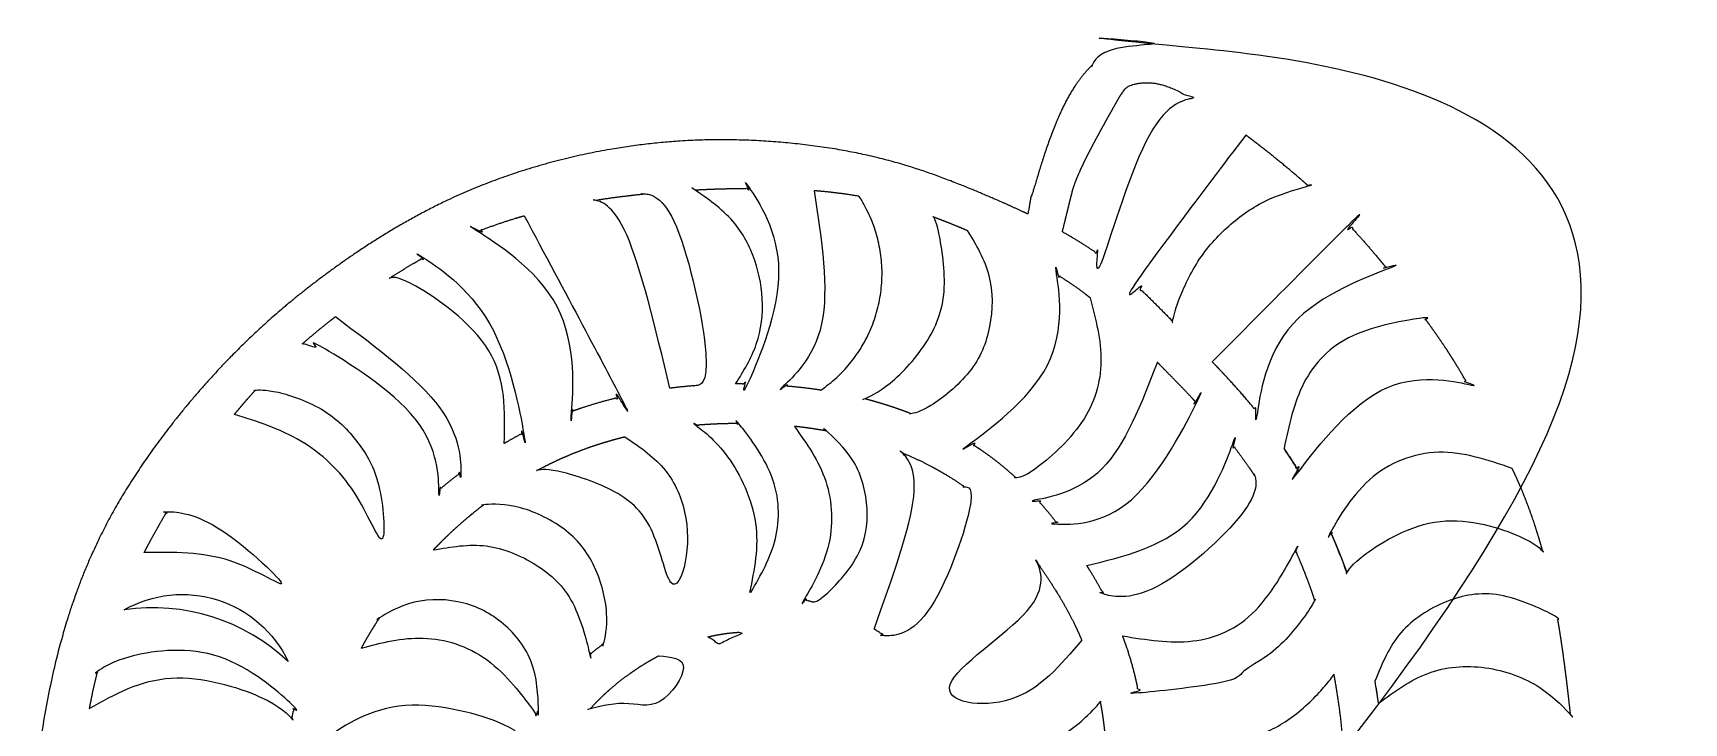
# Model space of a CAD drawing. Header units: millimetres. Extents: x 1534 to 2029, y 3482 to 4015.
# Drawn here: x 1534.2 to 2029.1, y 3807.7 to 4014.6 of the extents above; entities that cross this region are included whole.
import ezdxf

# ---------------------------------------------------------------- set-up
doc = ezdxf.new("R2010")
doc.units = ezdxf.units.MM

msp = doc.modelspace()

# ---------------------------------------------------------------- linework, layer by layer
at = {"color": 1}
msp.add_lwpolyline([(1610.703126939678, 3826.083386143478, 0.2309444915614952), (1561.52782023149, 3841.594349210831, -0.4370392364906825)], format="xyb", close=True, dxfattribs=at)
for points, weights, knots in [([(1832.487452342389, 3960.557737736319), (1832.477934804494, 3960.466134997161), (1832.468417266599, 3960.374532258003), (1832.458899728704, 3960.282929518842), (1828.683537915732, 3962.087511733295), (1815.942605086761, 3967.749891073971), (1790.362388003332, 3977.819932513738), (1754.81312829856, 3983.148056413508), (1711.528604150558, 3982.281213042799), (1664.892442084546, 3970.207185692423), (1623.272825073769, 3944.424175158943), (1591.358517163521, 3917.33466008526), (1558.667386130594, 3876.783192646944), (1540.495945971042, 3832.970094254386), (1531.214824197301, 3770.029578005789), (1539.443670041859, 3717.71162879844), (1553.280861334181, 3674.360092819398), (1580.382747534446, 3627.912835642578), (1614.838725005393, 3593.165435342984), (1653.765015354762, 3565.703869816431), (1684.538823128044, 3551.53938433934), (1700.001669013233, 3546.676670900766), (1829.061847459449, 3511.226424813992), (1948.888469032142, 3570.848823043635), (1998.448161225726, 3695.175354877579), (2048.00785341931, 3819.501886711523), (2002.057518204199, 3945.207162264295), (1884.001837187306, 4008.263532186904), (1884.001837187311, 4008.263532186901), (1871.493464310731, 4013.659067654006), (1854.692059825269, 4010.51702198124), (1840.127148371289, 3990.862546870427), (1832.528248719255, 3960.557737736318), (1833.659058606689, 3967.339541978456), (1832.528248719255, 3960.557737736319)], [1, 1, 1, 1, 1, 1, 1, 1, 1, 1, 1, 1, 1, 1, 1, 1, 1, 1, 1, 1, 1, 1, 0.8302175490316837, 0.8302175490316837, 1, 0.8302175490316837, 0.8302175490316837, 1, 1, 1, 1, 1, 1, 1, 1], [0, 0, 0, 0, 0.4654375085078755, 0.4654375085078755, 0.4654375085078755, 21.44742314991936, 70.22050602964191, 139.1012248692868, 198.9329565874495, 297.0531019708055, 364.8160697251915, 432.0482195080853, 518.4901215717572, 614.6881945199283, 700.0818470356626, 804.6977822667503, 881.4227876671866, 964.0263076623451, 1036.928495634835, 1125.949405816832, 1204.719846673914, 1204.719846673914, 1204.719846673914, 1206.179390991011, 1206.179390991011, 1206.179390991011, 1207.638935308107, 1207.638935308107, 1207.638935308107, 1222.867164777411, 1254.870958789546, 1284.563341693541, 1326.006176911223, 1344.937535648665, 1344.937535648665, 1344.937535648665, 1344.937535648665]), ([(1842.786187317732, 3954.958992704929), (1847.464899893134, 3952.338201014811), (1851.979040161706, 3949.475879267499), (1856.231645744434, 3946.27040765983), (1853.751151455552, 3967.096626156828), (1864.041385491271, 3985.37216478889), (1883.134945655841, 3994.050885261621), (1882.792110451209, 3994.262384600184), (1882.450669483689, 3994.470104845727), (1880.630810653306, 3995.559394663514), (1879.181069015504, 3996.36241925608), (1876.40532219095, 3997.721891091499), (1875.080219188008, 3998.277098260732), (1873.349527870131, 3998.857584284303), (1872.859073754955, 3999.003305404683), (1871.940948538162, 3999.240014614506), (1871.517571676612, 3999.332135728283), (1870.651995822695, 3999.486156017733), (1870.215619889067, 3999.546644154609), (1868.909946875169, 3999.678251527335), (1868.043793218789, 3999.698782565561), (1866.405082043482, 3999.619314126417), (1865.632674993547, 3999.518913065237), (1864.275280309331, 3999.238864250342), (1863.690910064965, 3999.05840245465), (1863.075741434451, 3998.81353032546), (1862.925359063201, 3998.74625390938), (1862.698679825546, 3998.635108718682), (1862.613343599038, 3998.589377558885), (1862.488767235782, 3998.517926456997), (1862.442804060195, 3998.489827449606), (1862.35315888946, 3998.432057038055), (1862.310766595935, 3998.403125047495), (1862.185544395307, 3998.312954811035), (1862.104353396749, 3998.248430844131), (1861.888356703984, 3998.057471844182), (1861.74431017912, 3997.915865953111), (1861.391187764111, 3997.515833287302), (1861.182803769818, 3997.257003210514), (1860.699813327958, 3996.589647654486), (1860.425759410568, 3996.181374599649), (1859.81617234725, 3995.208815741635), (1859.480817891078, 3994.644883288048), (1858.845484370331, 3993.539732489917), (1858.559744632331, 3993.032519988066), (1858.056797339072, 3992.132561805062), (1857.849682617117, 3991.760256703935), (1857.419659600728, 3990.987809505885), (1857.201424916052, 3990.596031021644), (1856.53879464911, 3989.405975952328), (1856.086453125773, 3988.59293845937), (1854.526298794098, 3985.776059811908), (1853.391035145453, 3983.704765926637), (1851.204480362046, 3979.588836298239), (1850.153161302704, 3977.543262982144), (1848.632787021484, 3974.401620755163), (1848.090655145407, 3973.229365536925), (1847.229240584468, 3971.246868226339), (1846.888266266878, 3970.408317109905), (1846.491152874538, 3969.346600261119), (1846.382514187902, 3969.042127744159), (1846.191494935926, 3968.478367916534), (1846.107778564921, 3968.215663902427), (1845.928022811073, 3967.612935957789), (1845.834337796214, 3967.270179655764), (1845.736916068725, 3966.877243019253), (1845.735365380872, 3966.870988541072), (1845.733813746289, 3966.864721349227), (1845.732262111704, 3966.858454157382), (1844.75023718038, 3962.891967006564), (1843.768212249056, 3958.925479855746), (1842.786187317732, 3954.958992704929)], [1, 1, 1, 1, 0.8714832535398802, 0.8714832535398802, 1, 1, 1, 1, 1, 1, 1, 1, 1, 1, 1, 1, 1, 1, 1, 1, 1, 1, 1, 1, 1, 1, 1, 1, 1, 1, 1, 1, 1, 1, 1, 1, 1, 1, 1, 1, 1, 1, 1, 1, 1, 1, 1, 1, 1, 1, 1, 1, 1, 1, 1, 1, 1, 1, 1, 1, 1, 1, 1, 1, 1, 1, 1, 1, 1, 1], [0, 0, 0, 0, 27.04027586578104, 27.04027586578104, 27.04027586578104, 28.30299804831975, 28.30299804831975, 28.30299804831975, 30.37616018527661, 30.37616018527661, 39.40612469263033, 39.40612469263033, 48.43608919998406, 48.43608919998406, 52.19003061610601, 52.19003061610601, 55.76180545503484, 55.76180545503484, 59.33358029396368, 59.33358029396368, 66.47712997182134, 66.47712997182134, 73.620679649679, 73.620679649679, 80.76422932753667, 80.76422932753667, 83.51888352831338, 83.51888352831338, 85.66146877336723, 85.66146877336723, 87.28532074290887, 87.28532074290887, 88.90917271244871, 88.90917271244871, 92.15687665152836, 92.15687665152836, 96.69244263971268, 96.69244263971268, 101.228008627897, 101.228008627897, 105.7635746160795, 105.7635746160795, 110.299140604262, 110.299140604262, 113.6284055041815, 113.6284055041815, 115.8097659091454, 115.8097659091454, 117.9911263141075, 117.9911263141075, 122.3538471240335, 122.3538471240335, 132.8532863239707, 132.8532863239707, 143.3527255239078, 143.3527255239078, 150.0639810341581, 150.0639810341581, 155.6969117023818, 155.6969117023818, 158.1956291499427, 158.1956291499427, 160.6943465975073, 160.6943465975073, 163.8676069060802, 163.8676069060802, 163.8676069060802, 163.9181165443315, 163.9181165443315, 163.9181165443315, 195.8855169522142, 195.8855169522142, 195.8855169522142, 195.8855169522142]), ([(1897.770918638415, 3983.984475868414), (1898.622171306678, 3983.348789348823), (1899.471018510065, 3982.706506287247), (1901.276544863504, 3981.323856248073), (1902.234764634093, 3980.580304133903), (1904.419585412183, 3978.864840738728), (1905.645471002516, 3977.887781348863), (1908.34668522222, 3975.701079294528), (1909.820169352016, 3974.485786567283), (1913.066751612727, 3971.754074478663), (1914.829894885139, 3970.233263226818), (1916.538257841446, 3968.718285643921), (1895.568814117509, 3964.206438973272), (1880.407569575625, 3949.033733400042), (1875.911569898478, 3928.060886254892), (1872.398787120452, 3931.648720514743), (1868.887688697968, 3935.244604079384), (1865.230206102958, 3938.652640609344), (1866.628426726936, 3959.273383881159), (1878.680922900483, 3976.063482450891), (1897.770918638415, 3983.984475868414)], [1, 1, 1, 1, 1, 1, 1, 1, 1, 1, 1, 1, 0.8932135667959527, 0.8932135667959527, 1, 1, 1, 1, 0.8999715927968054, 0.8999715927968054, 1], [0, 0, 0, 0, 5.564910605245131, 5.564910605245131, 11.81674781678794, 11.81674781678794, 19.75586065227162, 19.75586065227162, 29.36737681601972, 29.36737681601972, 41.21382916041784, 41.21382916041784, 41.21382916041784, 42.36151739761635, 42.36151739761635, 42.36151739761635, 67.63789193275596, 67.63789193275596, 67.63789193275596, 68.74767576570439, 68.74767576570439, 68.74767576570439, 68.74767576570439]), ([(1744.826236949974, 3909.340349154488), (1745.530178904725, 3909.345096192734), (1746.611361240041, 3909.345986832692), (1747.691376380987, 3909.337215602913), (1748.068456216963, 3909.332960969569), (1761.181464418777, 3927.304447788918), (1761.587943510606, 3949.547651185601), (1749.140304170193, 3967.986241084216), (1747.686270534582, 3967.986388494915), (1746.23350935848, 3967.975967786065), (1740.725785396119, 3967.896614027118), (1736.676155143754, 3967.75628415213), (1732.622113968235, 3967.535363564387), (1742.769439587801, 3961.915416514843), (1749.658163119789, 3952.582811831847), (1752.038947735585, 3941.230107894794), (1754.419732351381, 3929.877403957738), (1751.860799668865, 3918.56352373937), (1744.826236949974, 3909.340349154488)], [1, 1, 1, 1, 1, 0.8789693203300629, 0.8789693203300629, 1, 1, 1, 1, 1, 1, 0.9395467668858847, 0.9395467668858847, 1, 0.9395467668858847, 0.9395467668858847, 1], [0, 0, 0, 0, 3.506455763471421, 5.388585880756636, 5.388585880756636, 5.388585880756636, 6.612748320245827, 6.612748320245827, 6.612748320245827, 14.24776896584126, 14.24776896584126, 35.57439087719251, 35.57439087719251, 35.57439087719251, 36.43268900802338, 36.43268900802338, 36.43268900802338, 37.29098713885423, 37.29098713885423, 37.29098713885423, 37.29098713885423]), ([(1725.157872697818, 3908.064600683138), (1727.877702774258, 3908.408576791657), (1730.605293973831, 3908.67950758106), (1733.334950394372, 3908.881815598137), (1741.350523050393, 3930.137033975821), (1735.41374232201, 3952.063920391139), (1717.769385027987, 3966.371623525044), (1716.938801567058, 3966.286959082501), (1716.108461958976, 3966.198971614493), (1713.07113877345, 3965.864446933316), (1710.868001179685, 3965.596765397112), (1706.582837346409, 3965.019484871509), (1704.50013350227, 3964.71252739575), (1702.426238337327, 3964.377075833374), (1719.102495398701, 3950.175215113877), (1727.301694996507, 3929.863555323782), (1725.157872697818, 3908.064600683138)], [1, 1, 1, 1, 0.8739621734704162, 0.8739621734704162, 1, 1, 1, 1, 1, 1, 1, 1, 0.9241403826206425, 0.9241403826206425, 1], [0, 0, 0, 0, 13.56986393500801, 13.56986393500801, 13.56986393500801, 14.81993181716507, 14.81993181716507, 14.81993181716507, 19.16666183707866, 19.16666183707866, 30.73770953949998, 30.73770953949998, 41.74782447442656, 41.74782447442656, 41.74782447442656, 42.71121602571213, 42.71121602571213, 42.71121602571213, 42.71121602571213]), ([(1768.370949575335, 3967.283371109949), (1771.931747777801, 3966.995156307273), (1775.447327407212, 3966.60454336063), (1779.888389962596, 3965.939789331879), (1780.87160969049, 3965.781544092881), (1781.849336239467, 3965.612491026015), (1795.115782207606, 3945.252168047041), (1790.448257188869, 3921.403571639017), (1770.485015475295, 3907.546792766612), (1766.718842698675, 3908.127924887255), (1762.923689321891, 3908.558987797113), (1759.106415388062, 3908.853096699561), (1774.714742677389, 3924.969824599587), (1778.228219917717, 3947.128892194049), (1768.370949575335, 3967.283371109949)], [1, 1, 1, 1, 1, 1, 0.8115879199758836, 0.8115879199758836, 1, 1, 1, 1, 0.8789520612168409, 0.8789520612168409, 1], [0, 0, 0, 0, 19.14843401731605, 19.14843401731605, 24.6297741429562, 24.6297741429562, 24.6297741429562, 26.1712927637991, 26.1712927637991, 26.1712927637991, 45.40485579058156, 45.40485579058156, 45.40485579058156, 46.62910834178961, 46.62910834178961, 46.62910834178961, 46.62910834178961]), ([(1681.465037262659, 3959.795252276122), (1678.928857862985, 3959.073817019334), (1676.418230714362, 3958.289808416097), (1671.733083111639, 3956.680358982272), (1669.552400174999, 3955.869402504433), (1667.396695885557, 3955.000274832602), (1689.353282432448, 3945.581896081519), (1700.389298369235, 3924.392183876472), (1695.519893238779, 3901.002304766795), (1700.405099914608, 3902.791387134769), (1705.393516494144, 3904.260793478502), (1710.446654694104, 3905.440407779306), (1708.004895130451, 3926.838649172013), (1697.871864355837, 3945.843085806318), (1681.465037262659, 3959.795252276122)], [1, 1, 1, 1, 1, 1, 0.8494368956545745, 0.8494368956545745, 1, 1, 1, 1, 0.9533711442005353, 0.9533711442005353, 1], [0, 0, 0, 0, 14.03937395012462, 14.03937395012462, 26.50632439778656, 26.50632439778656, 26.50632439778656, 27.87715780264971, 27.87715780264971, 27.87715780264971, 53.53169391658984, 53.53169391658984, 53.53169391658984, 54.28415221079725, 54.28415221079725, 54.28415221079725, 54.28415221079725]), ([(1814.304012058939, 3955.391169495092), (1813.467477006503, 3955.744921597731), (1812.63335747403, 3956.09410696733), (1809.66875158135, 3957.319714411897), (1807.550704885532, 3958.166700990482), (1804.944838379484, 3959.157658837474), (1804.445912813582, 3959.345053695031), (1803.947611268536, 3959.529720795174), (1808.512030881448, 3949.42099343382), (1808.860334247173, 3938.335012194681), (1804.939489852683, 3927.95969174164), (1801.018645458193, 3917.584371288599), (1793.425628041715, 3909.499423435819), (1783.316525202882, 3904.935835476441), (1785.951331436375, 3904.262941877217), (1790.732465128677, 3902.879345388152), (1795.442533115758, 3901.198729240997), (1797.553463973597, 3900.375489080305), (1808.636541024466, 3904.030160732107), (1816.793218918983, 3912.376407045453), (1820.19233811126, 3923.54051070471), (1823.591457303537, 3934.704614363965), (1821.469921636409, 3946.18025413746), (1814.304012058939, 3955.391169495092)], [1, 1, 1, 1, 1, 1, 1, 1, 0.9492477743598529, 0.9492477743598529, 1, 0.9492477743598531, 0.9492477743598531, 1, 1, 1, 1, 1, 0.9251672650079289, 0.9251672650079289, 1, 0.9251672650079289, 0.9251672650079289, 1], [0, 0, 0, 0, 4.70298752692679, 4.70298752692679, 16.76011256137144, 16.76011256137144, 19.61994822199995, 19.61994822199995, 19.61994822199995, 20.40538752005563, 20.40538752005563, 20.40538752005563, 21.1908268181113, 21.1908268181113, 21.1908268181113, 34.92179601911437, 46.28598397917665, 46.28598397917665, 46.28598397917665, 47.2427046306538, 47.2427046306538, 47.2427046306538, 48.19942528213096, 48.19942528213096, 48.19942528213096, 48.19942528213096]), ([(1887.724494357057, 3915.988789848001), (1891.853865816135, 3911.689862854829), (1896.522498259978, 3906.628485617885), (1900.875135978277, 3901.283043551763), (1901.460354629886, 3900.551885084395), (1902.662980850234, 3923.244731969189), (1917.910784580819, 3940.094541788751), (1940.371105352546, 3943.55078257796), (1939.596542702443, 3944.511930385533), (1938.826606589343, 3945.456159999642), (1937.182851982156, 3947.444980141066), (1936.309088870093, 3948.485574647844), (1933.681094034887, 3951.559426764539), (1931.920355013755, 3953.544646082235), (1929.593112539568, 3956.056293267685), (1929.077239605297, 3956.606299151448), (1928.555906180002, 3957.155155004773), (1909.245895443289, 3949.982026371176), (1894.739627023469, 3935.35675831966), (1887.724494357057, 3915.988789848001)], [1, 1, 1, 1, 1, 0.850630718368294, 0.850630718368294, 1, 1, 1, 1, 1, 1, 1, 1, 1, 1, 0.9382475364274643, 0.9382475364274643, 1], [0, 0, 0, 0, 30.12081644157843, 34.85490080457294, 34.85490080457294, 34.85490080457294, 36.2200664135944, 36.2200664135944, 36.2200664135944, 43.09441226581293, 43.09441226581293, 50.95704783067595, 50.95704783067595, 66.68231896040197, 66.68231896040197, 71.11210545549964, 71.11210545549964, 71.11210545549964, 71.97972342761027, 71.97972342761027, 71.97972342761027, 71.97972342761027]), ([(1675.450847090729, 3891.483009207469), (1677.378813995722, 3892.615498198896), (1679.338211805384, 3893.700509434964), (1681.325067555538, 3894.73304011395), (1680.493703778868, 3916.521611367837), (1669.679661558333, 3935.455430155067), (1651.335003293678, 3947.241291013239), (1651.229650313883, 3947.182342677174), (1651.124340347599, 3947.123268373406), (1647.752813846442, 3945.227207681481), (1644.528668065994, 3943.270210018341), (1641.224550902495, 3941.139473731605), (1641.083804196468, 3941.048467907127), (1640.943179694024, 3940.957301194566), (1665.454783453457, 3936.472841308699), (1679.710082583499, 3916.034750741314), (1675.450847090729, 3891.483009207469)], [1, 1, 1, 1, 0.9244173347412779, 0.9244173347412779, 1, 1, 1, 1, 1, 1, 1, 1, 0.806896838429869, 0.806896838429869, 1], [0, 0, 0, 0, 10.99248790652655, 10.99248790652655, 10.99248790652655, 11.95408450547711, 11.95408450547711, 11.95408450547711, 12.58341485923665, 12.58341485923665, 32.11062352244653, 32.11062352244653, 32.98021857526297, 32.98021857526297, 32.98021857526297, 34.54183400296682, 34.54183400296682, 34.54183400296682, 34.54183400296682]), ([(1851.130637833978, 3935.198760767585), (1850.673726950727, 3935.565689185514), (1850.215796681273, 3935.925619154982), (1849.232825507354, 3936.681705938134), (1848.70785984632, 3937.075949000617), (1847.114751584273, 3938.244953238685), (1846.028382981589, 3939.005993239036), (1843.620181302161, 3940.621671716819), (1842.289766778666, 3941.470079889433), (1840.930417260077, 3942.29788075998), (1845.735795425549, 3920.488501949341), (1835.605297090233, 3900.585897423866), (1815.144017055316, 3891.637339844457), (1819.001528853373, 3889.240888036601), (1823.732259784266, 3885.821097113494), (1828.074769365438, 3881.946142566773), (1829.019855345263, 3881.065932065923), (1839.331558147857, 3885.294414077262), (1847.20682835866, 3893.180566112035), (1851.421067765773, 3903.498097843425), (1855.635307172886, 3913.815629574815), (1855.533204922916, 3924.960173080013), (1851.130637833978, 3935.198760767585)], [1, 1, 1, 1, 1, 1, 1, 1, 1, 1, 0.8484742260857125, 0.8484742260857125, 1, 1, 1, 1, 1, 0.9481669335722955, 0.9481669335722955, 1, 0.9481669335722955, 0.9481669335722955, 1], [0, 0, 0, 0, 3.389873333422656, 3.389873333422656, 7.177982259458531, 7.177982259458531, 14.75420011153073, 14.75420011153073, 23.62467376438963, 23.62467376438963, 23.62467376438963, 25.00006327270769, 25.00006327270769, 25.00006327270769, 47.8138773885026, 54.30917738668752, 54.30917738668752, 54.30917738668752, 55.10304652102901, 55.10304652102901, 55.10304652102901, 55.8969156553705, 55.8969156553705, 55.8969156553705, 55.8969156553705]), ([(1624.858507525706, 3929.526259921733), (1624.41649373332, 3929.183780559833), (1623.976835284145, 3928.840467756764), (1620.569133237809, 3926.15843089803), (1617.705362287659, 3923.779071048299), (1614.932548125189, 3921.334796476959), (1638.043535193537, 3917.836716073848), (1653.961484147359, 3900.720256425803), (1655.775607668725, 3877.416539004995), (1656.509911426771, 3878.04686573932), (1658.74778462731, 3879.927016034023), (1661.065373181408, 3881.750435113323), (1662.646441671566, 3882.939706533401), (1659.284652980957, 3904.673157745512), (1645.430769507121, 3921.752807551146), (1624.858507525706, 3929.526259921733)], [1, 1, 1, 1, 1, 1, 0.8552831285407261, 0.8552831285407261, 1, 1, 1, 1, 1, 0.9092019629303488, 0.9092019629303488, 1], [0, 0, 0, 0, 3.018307161503344, 3.018307161503344, 23.51778327346801, 23.51778327346801, 23.51778327346801, 24.86066951311976, 24.86066951311976, 24.86066951311976, 29.76203764381875, 39.62787659910303, 39.62787659910303, 39.62787659910303, 40.68393005692727, 40.68393005692727, 40.68393005692727, 40.68393005692727]), ([(1909.258309590903, 3889.979188940367), (1909.673135014194, 3900.906494157967), (1914.250747064821, 3910.837433054384), (1922.289772254217, 3918.250405026184), (1930.328797443612, 3925.663376997983), (1940.597510785167, 3929.422579807008), (1951.522558482228, 3928.952035157318), (1951.651323373279, 3928.774299858723), (1951.779755152759, 3928.596674038825), (1952.504037123408, 3927.592975793578), (1953.092674880365, 3926.769608868758), (1954.251609745795, 3925.132908394613), (1954.822916836788, 3924.31831847214), (1956.039961560196, 3922.564228496788), (1956.680792111175, 3921.627706321771), (1958.718657802278, 3918.591987994929), (1960.057891203443, 3916.505887893886), (1962.387987885809, 3912.626064909975), (1963.38409812681, 3910.885917068394), (1964.398530837194, 3909.011047909211), (1942.346848764977, 3914.486174248494), (1922.13526271823, 3904.106122219716), (1913.738246714618, 3882.993476414883), (1913.345560926719, 3883.641917982838), (1912.948280041268, 3884.287579169264), (1911.481527521468, 3886.63372475361), (1910.385059924744, 3888.317002152445), (1909.258309567137, 3889.979188314316)], [1, 0.9489272659478455, 0.9489272659478455, 0.9999999999999998, 0.9489272659478455, 0.9489272659478455, 0.9999999999999998, 1, 1, 1, 1, 1, 1, 1, 1, 1, 1, 1, 1, 1, 0.8354990714303536, 0.8354990714303536, 1, 1, 1, 1, 1, 1], [0, 0, 0, 0, 0.7879479623075767, 0.7879479623075767, 0.7879479623075767, 1.575895924615153, 1.575895924615153, 1.575895924615153, 2.773441297380642, 2.773441297380642, 8.34776863639506, 8.34776863639506, 13.92209597540947, 13.92209597540947, 20.5181907771295, 20.5181907771295, 35.37124427147698, 35.37124427147698, 46.56722269908384, 46.56722269908384, 46.56722269908384, 48.0028407846562, 48.0028407846562, 48.0028407846562, 51.82703308770896, 51.82703308770896, 61.96040193166368, 61.96040193166368, 61.96040193166368, 61.96040193166368]), ([(1871.269056814222, 3915.844548045903), (1871.766225262595, 3915.339540503545), (1872.262047481585, 3914.836012973292), (1876.291826001186, 3910.740702565422), (1879.745340875271, 3907.211018317712), (1883.036903225288, 3903.667771991454), (1878.806230340945, 3882.763725594417), (1862.789971298257, 3868.679791658842), (1841.516557665352, 3867.15676138094), (1839.463795534666, 3869.816393305376), (1837.356375135005, 3872.368265916006), (1835.166309383394, 3874.798540637164), (1855.913314362293, 3878.871609192412), (1869.877128642771, 3894.747376694836), (1871.269056814222, 3915.844548045903)], [1, 1, 1, 1, 1, 1, 0.8641290796907373, 0.8641290796907373, 1, 1, 1, 1, 0.8618167573624649, 0.8618167573624649, 1], [0, 0, 0, 0, 3.56711537942192, 3.56711537942192, 29.08454475236522, 29.08454475236522, 29.08454475236522, 30.38418177627296, 30.38418177627296, 30.38418177627296, 46.6165811958997, 46.6165811958997, 46.6165811958997, 47.92764062596745, 47.92764062596745, 47.92764062596745, 47.92764062596745]), ([(1594.601219066673, 3900.221483646748), (1615.925610896257, 3896.033682156391), (1632.044202437472, 3881.457730216573), (1638.348934590006, 3860.660669830325), (1640.774758547261, 3872.212952936423), (1638.04513676045, 3883.69724794029), (1630.680826149015, 3892.922582408655), (1623.316515537581, 3902.147916877019), (1612.722478403024, 3907.354282598566), (1600.919843888329, 3907.548409740919), (1599.77125157301, 3906.284367710089), (1598.634779673263, 3904.99752393041), (1596.531368978298, 3902.549280846098), (1595.561426667813, 3901.393022132308), (1594.601219066673, 3900.221483646748)], [1, 0.9047050918701385, 0.9047050918701385, 1, 0.9364067063602817, 0.9364067063602817, 1, 0.9364067063602817, 0.9364067063602817, 1, 1, 1, 1, 1, 1], [0, 0, 0, 0, 1.082529904659429, 1.082529904659429, 1.082529904659429, 1.963194570561614, 1.963194570561614, 1.963194570561614, 2.843859236463686, 2.843859236463686, 2.843859236463686, 12.23971797625245, 12.23971797625245, 20.42742721168463, 20.42742721168463, 20.42742721168463, 20.42742721168463]), ([(1749.403644711039, 3846.857362862274), (1762.059048460278, 3862.97083665392), (1760.542155813935, 3883.40371012756), (1745.64613571012, 3897.47182538004), (1744.721806969736, 3897.469677425109), (1743.796922923125, 3897.459869067048), (1741.189313830981, 3897.410183329569), (1739.50651080528, 3897.352161502215), (1736.163293403214, 3897.183061016533), (1734.502838437299, 3897.072539393592), (1732.846370767833, 3896.934648338287), (1749.201218452962, 3885.158108046983), (1755.401975605586, 3865.982119030223), (1749.038714530499, 3846.859440020025)], [1, 0.8257031262728332, 0.8257031262728332, 1, 1, 1, 1, 1, 1, 1, 1, 0.8704498157304302, 0.8704498157304302, 0.9999999999999998], [0, 0, 0, 0, 1.479744510604859, 1.479744510604859, 1.479744510604859, 6.41203457995607, 6.41203457995607, 15.39569371725611, 15.39569371725611, 24.2848154758786, 24.2848154758786, 24.2848154758786, 25.55278086127616, 25.55278086127616, 25.55278086127616, 25.55278086127616]), ([(1762.458516626101, 3896.623933115859), (1765.705434524227, 3896.276052978496), (1768.91850145074, 3895.816919390616), (1772.093785416886, 3895.238807478823), (1780.580533939992, 3888.825276366952), (1784.961606824007, 3879.131748515737), (1784.167854631923, 3868.523815669283), (1783.374102439839, 3857.915882822829), (1777.599231081545, 3848.982286536199), (1768.25253015915, 3843.903166170957), (1767.29321672926, 3844.190375011301), (1766.330282791597, 3844.458132342781), (1765.365219534811, 3844.70574816099), (1777.697070557529, 3861.145196238347), (1776.548315232834, 3881.663733319198), (1762.458516626101, 3896.623933115859)], [1, 1, 1, 1, 0.9186539107874807, 0.9186539107874807, 1, 0.9186539107874807, 0.9186539107874807, 1, 1, 1, 1, 0.8434354546538674, 0.8434354546538674, 1], [0, 0, 0, 0, 17.83584586971233, 17.83584586971233, 17.83584586971233, 18.83418301436243, 18.83418301436243, 18.83418301436243, 19.83252015901252, 19.83252015901252, 19.83252015901252, 24.55895485221819, 24.55895485221819, 24.55895485221819, 25.95798907966275, 25.95798907966275, 25.95798907966275, 25.95798907966275]), ([(1850.128052855681, 3854.892020085671), (1851.666869946637, 3852.467879095275), (1853.403684108425, 3849.54802731757), (1854.974701700875, 3846.642204783846), (1855.223934940433, 3846.173617280772), (1877.867916667488, 3845.470868784224), (1895.750960793683, 3859.37915756054), (1900.644887732178, 3881.499131408299), (1898.958100277491, 3884.066401624263), (1897.192210571549, 3886.58364064378), (1894.817726869626, 3889.762038875446), (1894.27650013327, 3890.473521413507), (1893.729220945198, 3891.180187208908), (1888.809390508198, 3869.857426108505), (1871.989668272846, 3855.85878987496), (1850.128052855681, 3854.892020085671)], [1, 1, 1, 1, 1, 0.8466297734552131, 0.8466297734552131, 1, 1, 1, 1, 1, 1, 0.8640881515842463, 0.8640881515842463, 1], [0, 0, 0, 0, 13.65097054393186, 16.27746380213284, 16.27746380213284, 16.27746380213284, 17.66154761042662, 17.66154761042662, 17.66154761042662, 34.37715536074075, 34.37715536074075, 39.23904631820559, 39.23904631820559, 39.23904631820559, 40.53888626379555, 40.53888626379555, 40.53888626379555, 40.53888626379555]), ([(1711.586371263634, 3893.504370461143), (1710.451968775011, 3893.223958343843), (1709.3230880714, 3892.927652492215), (1705.397665372287, 3891.835066638519), (1702.632697592139, 3890.954070567016), (1697.153705529462, 3888.966289837939), (1694.446328848907, 3887.856907215582), (1689.57306916597, 3885.621520763156), (1687.401589619688, 3884.537633853133), (1685.26196316256, 3883.384600918878), (1695.797337624927, 3883.868656265324), (1705.696788433142, 3880.231446024433), (1713.412655292682, 3873.041604353952), (1721.128522152222, 3865.851762683472), (1725.454521905799, 3856.233335017125), (1725.714336424009, 3845.690047054784), (1730.623208595289, 3853.944308663489), (1731.816814459575, 3863.473483115644), (1729.095482510861, 3872.683489256998), (1726.374150562146, 3881.893495398353), (1720.193116875255, 3889.243643917968), (1711.586371263634, 3893.504370461143)], [1, 1, 1, 1, 1, 1, 1, 1, 1, 1, 0.9478873348798847, 0.9478873348798847, 1, 0.9478873348798847, 0.9478873348798847, 1, 0.9442385709885666, 0.9442385709885666, 1, 0.9442385709885666, 0.9442385709885666, 1], [0, 0, 0, 0, 6.337226335032028, 6.337226335032028, 22.15550757575465, 22.15550757575465, 38.20146571071291, 38.20146571071291, 51.35002822444358, 51.35002822444358, 51.35002822444358, 52.14606427201818, 52.14606427201818, 52.14606427201818, 52.94210031959281, 52.94210031959281, 52.94210031959281, 53.76592007034971, 53.76592007034971, 53.76592007034971, 54.5897398211066, 54.5897398211066, 54.5897398211066, 54.5897398211066]), ([(1786.390937858979, 3835.838508589115), (1787.507126513406, 3835.152840011833), (1788.598167460442, 3834.434769927699), (1789.658913052436, 3833.679044905394), (1809.120695718371, 3840.282119708624), (1818.900726601025, 3858.357312026465), (1813.780991185213, 3878.260826556937), (1813.191867901238, 3878.688398201791), (1812.595523919064, 3879.108769136827), (1809.718714018072, 3881.079012339775), (1807.346981866053, 3882.533419100399), (1801.511559731893, 3885.747487507176), (1797.974645668235, 3887.412991578197), (1794.337610500473, 3888.879231286959), (1802.611674327988, 3870.646722666435), (1799.645031971534, 3850.845623304315), (1786.390937858979, 3835.838508589115)], [1, 1, 1, 1, 0.8221541227628518, 0.8221541227628518, 1, 1, 1, 1, 1, 1, 1, 1, 0.892891883220725, 0.892891883220725, 1], [0, 0, 0, 0, 6.243864434490206, 6.243864434490206, 6.243864434490206, 7.739333606046102, 7.739333606046102, 7.739333606046102, 11.95437184346565, 11.95437184346565, 27.83749067689405, 27.83749067689405, 49.75114666717937, 49.75114666717937, 49.75114666717937, 50.900611385248, 50.900611385248, 50.900611385248, 50.900611385248]), ([(1977.6368535884, 3884.009535111658), (1979.465190108839, 3880.201409618047), (1981.111840856638, 3876.286869728796), (1984.206840225427, 3867.930205500601), (1985.625572544289, 3863.472108353445), (1986.874868250109, 3858.9315755473), (1978.192270631256, 3866.140931896974), (1967.383486931123, 3869.386315589442), (1956.165682701288, 3868.152140298528), (1944.947878471453, 3866.917965007615), (1935.103199374388, 3861.400301202759), (1928.195645974891, 3852.475726903628), (1926.687111942076, 3856.686502225776), (1925.02216582674, 3860.83556811157), (1923.19920198079, 3864.909311400591), (1927.378383154416, 3875.33020869181), (1935.490106045617, 3883.092979290785), (1946.084581669073, 3886.810201627412), (1956.679057292529, 3890.52742396404), (1967.862760158009, 3889.534727710104), (1977.6368535884, 3884.009535111658)], [1, 1, 1, 1, 1, 1, 0.947044132524862, 0.947044132524862, 1, 0.947044132524862, 0.947044132524862, 1, 1, 1, 1, 0.9404241242471014, 0.9404241242471014, 1, 0.9404241242471014, 0.9404241242471014, 1], [0, 0, 0, 0, 23.24400800141302, 23.24400800141302, 48.49297099276009, 48.49297099276009, 48.49297099276009, 49.2955083877809, 49.2955083877809, 49.2955083877809, 50.09804578280181, 50.09804578280181, 50.09804578280181, 72.57969537343968, 72.57969537343968, 72.57969537343968, 73.4316458616034, 73.4316458616034, 73.4316458616034, 74.28359634976712, 74.28359634976712, 74.28359634976712, 74.28359634976712]), ([(1567.536575379719, 3858.776230646912), (1583.594053528384, 3861.138268988757), (1599.144093379319, 3856.488743178797), (1611.269413582906, 3845.699932327567), (1603.303409368203, 3859.540944040189), (1590.149010953035, 3868.595922268369), (1574.376202334553, 3871.095789597347), (1573.798587735471, 3870.121007725554), (1573.227460515569, 3869.142887866702), (1571.550316904093, 3866.226808666744), (1570.464930024441, 3864.280834595501), (1568.774362630706, 3861.14570938505), (1568.149541566663, 3859.962656063043), (1567.536575379719, 3858.776230646912)], [1, 0.9374646543763342, 0.9374646543763342, 1, 0.9348764340758658, 0.9348764340758658, 0.9999999999999998, 1, 1, 1, 1, 1, 1, 1], [0, 0, 0, 0, 0.8731888548342732, 0.8731888548342732, 0.8731888548342732, 1.764563210870619, 1.764563210870619, 1.764563210870619, 7.689203626088328, 7.689203626088328, 19.39010946976532, 19.39010946976532, 26.44795185859312, 26.44795185859312, 26.44795185859312, 26.44795185859312]), ([(1654.207159623232, 3859.564471416997), (1657.886871427323, 3863.42980521777), (1661.780062891327, 3867.053653464301), (1667.097057760286, 3871.384750531338), (1668.242487589995, 3872.285178414653), (1669.407667932947, 3873.168487047187), (1680.439298528936, 3874.016738126041), (1690.668957276603, 3869.801232770171), (1697.900170463409, 3861.427108377375), (1705.131383650216, 3853.052983984577), (1707.811492476255, 3842.318300934777), (1705.365034090971, 3831.527969852361), (1703.912248698221, 3830.464549967079), (1702.490233843489, 3829.354869870303), (1701.103722990974, 3828.200809062696), (1700.039111296022, 3839.270811746151), (1694.334698958568, 3848.817436142093), (1685.090446304238, 3854.999842658639), (1675.846193649909, 3861.182249175185), (1664.844635067575, 3862.808307671173), (1654.207159623232, 3859.564471416997)], [0.9999999999999998, 1, 1, 1, 1, 1, 0.9284279248955867, 0.9284279248955867, 1, 0.9284279248955867, 0.9284279248955867, 1, 1, 1, 1, 0.9357245899866622, 0.9357245899866622, 1, 0.9357245899866622, 0.9357245899866622, 0.9999999999999998], [0, 0, 0, 0, 29.80442260141672, 29.80442260141672, 37.79257102935094, 37.79257102935094, 37.79257102935094, 38.72781876773273, 38.72781876773273, 38.72781876773273, 39.66306650611455, 39.66306650611455, 39.66306650611455, 48.64220126906102, 48.64220126906102, 48.64220126906102, 49.52765470256186, 49.52765470256186, 49.52765470256186, 50.41310813606271, 50.41310813606271, 50.41310813606271, 50.41310813606271]), ([(1860.861745227166, 3833.788423629522), (1863.032078145874, 3828.073227879622), (1864.641504197333, 3822.301406992773), (1865.787965011872, 3816.335635418571), (1887.943176363429, 3814.541193585395), (1907.559083340366, 3824.99536045785), (1918.42319192452, 3844.387228758678), (1917.442946338218, 3847.362105400701), (1916.382131725915, 3850.303869737847), (1914.402537672534, 3855.338208071457), (1913.520979136302, 3857.448636268735), (1912.595877621972, 3859.536101535482), (1909.22188184182, 3849.034476109519), (1902.032518558248, 3840.669009016256), (1892.157600814698, 3835.754338765902), (1882.282683071149, 3830.839668515545), (1871.27406051404, 3830.148138684856), (1860.861745227166, 3833.788423629522)], [0.9999999999999998, 1, 1, 1, 0.8944310175501392, 0.8944310175501392, 0.9999999999999998, 1, 1, 1, 1, 1, 0.9476164532295877, 0.9476164532295877, 0.9999999999999998, 0.9476164532295877, 0.9476164532295877, 0.9999999999999998], [0, 0, 0, 0, 31.97854244020346, 31.97854244020346, 31.97854244020346, 33.11948513930474, 33.11948513930474, 33.11948513930474, 49.95251688384996, 49.95251688384996, 62.31058693667067, 62.31058693667067, 62.31058693667067, 63.10871702751071, 63.10871702751071, 63.10871702751071, 63.90684711835074, 63.90684711835074, 63.90684711835074, 63.90684711835074]), ([(1848.591129666029, 3832.506890789867), (1847.401884044291, 3835.341659148813), (1846.045384832405, 3838.1801720345), (1844.01598755544, 3841.950436015764), (1843.516615989283, 3842.847148341677), (1842.478777912007, 3844.652522042198), (1841.941082406336, 3845.559877154901), (1840.279191811481, 3848.286160155259), (1839.106171656869, 3850.109201210413), (1836.978660263829, 3853.26132028349), (1836.043922829076, 3854.598775902092), (1835.092889864207, 3855.916110591727), (1835.108806221026, 3836.808706826874), (1823.10511284611, 3821.942487491598), (1804.423197488637, 3817.932603386069), (1804.973553938047, 3817.206036184611), (1805.503842147123, 3816.464695146387), (1806.013665736014, 3815.709134409021), (1823.272663817535, 3809.183600388013), (1840.436624024611, 3815.955164391048), (1848.591129666029, 3832.506890789867)], [1, 1, 1, 1, 1, 1, 1, 1, 1, 1, 1, 1, 0.8516737701097454, 0.8516737701097454, 1, 0.9997508399882061, 0.9997508399882061, 1, 0.8268772361066496, 0.8268772361066496, 1], [0, 0, 0, 0, 17.93793087066456, 17.93793087066456, 23.49837459287937, 23.49837459287937, 29.05881831509418, 29.05881831509418, 40.17970575952381, 40.17970575952381, 48.48830310326116, 48.48830310326116, 48.48830310326116, 49.84850049666999, 49.84850049666999, 49.84850049666999, 49.9031823620572, 49.9031823620572, 49.9031823620572, 51.37769486221003, 51.37769486221003, 51.37769486221003, 51.37769486221003]), ([(1937.550400755591, 3813.594155515067), (1945.571721080741, 3821.3217743808), (1956.02599264681, 3825.164413983409), (1967.142519226786, 3824.471225777103), (1978.259045806763, 3823.778037570797), (1988.154961478495, 3818.666430571952), (1995.15414175717, 3810.002185162265), (1995.139349161072, 3810.142984934732), (1995.124489523002, 3810.283806360007), (1994.950556220048, 3811.925156984642), (1994.784118944114, 3813.428161396558), (1994.472297333601, 3816.159290349916), (1994.328933290563, 3817.387348940938), (1994.037131185245, 3819.831375040395), (1993.888283300275, 3821.0492354371), (1993.430565740874, 3824.690144924327), (1993.110511726268, 3827.100516302566), (1992.315947804522, 3832.675390412761), (1991.825242777627, 3835.826438379826), (1991.283555374493, 3838.945886967926), (1981.893585356138, 3846.223026989531), (1970.177967158063, 3848.190917758047), (1958.925701180443, 3844.381086500791), (1947.673435202823, 3840.571255243534), (1939.563216994095, 3831.890663993699), (1936.525751485675, 3820.405799731331)], [0.9999999999999998, 0.9435415397485183, 0.9435415397485183, 1, 0.9435415397485183, 0.9435415397485183, 1, 1, 1, 1, 1, 1, 1, 1, 1, 1, 1, 1, 1, 1, 0.9206472262634129, 0.9206472262634129, 1, 0.9206472262634129, 0.9206472262634129, 1], [0, 0, 0, 0, 0.8290272704907145, 0.8290272704907145, 0.8290272704907145, 1.658054540981538, 1.658054540981538, 1.658054540981538, 2.377864828613382, 2.377864828613382, 10.04652496269682, 10.04652496269682, 16.28561750971403, 16.28561750971403, 22.52471005673124, 22.52471005673124, 35.00289515076656, 35.00289515076656, 51.59512820217413, 51.59512820217413, 51.59512820217413, 52.5809007107279, 52.5809007107279, 52.5809007107279, 53.56667321928167, 53.56667321928167, 53.56667321928167, 53.56667321928167]), ([(1632.599951737763, 3830.148309085517), (1634.284870091338, 3833.236223576991), (1636.125659649927, 3836.276987207352), (1638.088427647458, 3839.251684207228), (1648.126763771033, 3846.209418058709), (1660.332156478892, 3846.663996242208), (1670.860232836657, 3840.47223876286), (1681.388309194421, 3834.280481283514), (1686.923006149504, 3823.392626485924), (1685.721041885141, 3811.238058028544), (1685.403216615173, 3810.762001018933), (1685.091013813025, 3810.282263884192), (1684.784585658976, 3809.798907050029), (1675.145486993108, 3830.606604556831), (1653.780507500313, 3838.937879963211), (1632.599951737763, 3830.148309085517)], [1, 1, 1, 1, 0.8950088968487662, 0.8950088968487662, 1, 0.8950088968487664, 0.8950088968487664, 1, 1, 1, 1, 0.8141771434698416, 0.8141771434698416, 1], [0, 0, 0, 0, 19.36460689143905, 19.36460689143905, 19.36460689143905, 20.50233529438959, 20.50233529438959, 20.50233529438959, 21.64006369734011, 21.64006369734011, 21.64006369734011, 24.49520485783514, 24.49520485783514, 24.49520485783514, 26.02554168316697, 26.02554168316697, 26.02554168316697, 26.02554168316697]), ([(1745.777042674666, 3834.893525441774), (1745.423743695951, 3834.87203694783), (1745.070950252535, 3834.846902890268), (1741.963286843753, 3834.59340032938), (1739.236315584272, 3834.148336259025), (1736.533625312465, 3833.496969469233), (1737.705333844755, 3832.812564087254), (1738.83527330542, 3832.06119971044), (1739.919621719766, 3831.24541779852), (1742.13096442319, 3832.49827063619), (1744.431237057606, 3833.579206615883), (1746.807098820401, 3834.481956674828), (1746.466989453739, 3834.627170905264), (1746.123574696791, 3834.764385549974), (1745.777042674666, 3834.893525441774)], [1, 1, 1, 1, 1, 1, 0.9988725134310315, 0.9988725134310315, 1, 0.9980667795035632, 0.9980667795035632, 0.9999999999999998, 0.9998173975688919, 0.9998173975688919, 1], [0, 0, 0, 0, 2.198093262269878, 2.198093262269878, 19.38876413203024, 19.38876413203024, 19.38876413203024, 19.50509836700171, 19.50509836700171, 19.50509836700171, 19.65744621457403, 19.65744621457403, 19.65744621457403, 19.70425785000313, 19.70425785000313, 19.70425785000313, 19.70425785000313]), ([(1551.075767629522, 3812.039122105069), (1551.254456601492, 3813.0232237782), (1551.442006428539, 3814.003856963551), (1551.947720731371, 3816.515962021707), (1552.279295882375, 3818.042123611265), (1552.924645334483, 3820.798042614759), (1553.230395731586, 3822.029669185976), (1553.553089702317, 3823.258329702822), (1574.193651208279, 3835.331196282677), (1597.693975055872, 3830.912863362371), (1612.540450908082, 3812.168022965447), (1612.242666890699, 3811.057615241013), (1611.963765503443, 3809.942537451299), (1611.702597170605, 3808.8232105131), (1594.07155680096, 3824.817762729468), (1570.299949980424, 3826.078712485747), (1551.075767629522, 3812.039122105069)], [1, 1, 1, 1, 1, 1, 1, 1, 0.8366886287513414, 0.8366886287513414, 1, 1, 1, 1, 0.8501294562427998, 0.8501294562427998, 1], [0, 0, 0, 0, 5.43599013921721, 5.43599013921721, 13.97710501517349, 13.97710501517349, 20.9555884938668, 20.9555884938668, 20.9555884938668, 22.38577242702627, 22.38577242702627, 22.38577242702627, 28.2028196520306, 28.2028196520306, 28.2028196520306, 29.5703674546032, 29.5703674546032, 29.5703674546032, 29.5703674546032]), ([(1721.796183647548, 3827.839614429501), (1721.626589758773, 3827.750114878197), (1721.45716302853, 3827.65984983861), (1719.869981043699, 3826.806265863064), (1718.462383383012, 3825.989776259177), (1715.699185566414, 3824.267252825516), (1714.341643935626, 3823.359816396573), (1710.358954060759, 3820.507465097747), (1707.82405235984, 3818.432393388055), (1703.985831343001, 3814.831396468082), (1702.581213267574, 3813.397432693388), (1701.248735025023, 3811.912429277512), (1707.768695657162, 3813.833570353625), (1714.561363433117, 3814.079200491327), (1721.203054621883, 3812.633998833391), (1723.581196486722, 3816.776933422361), (1726.52481540551, 3820.539189846201), (1729.97396951381, 3823.844156060092), (1727.468378268571, 3825.598605232985), (1724.72008558828, 3826.941351200002), (1721.796183647548, 3827.839614429501)], [1, 1, 1, 1, 1, 1, 1, 1, 1, 1, 1, 1, 0.9792087711351292, 0.9792087711351292, 1, 0.9932122254848899, 0.9932122254848899, 1, 0.9918625631235476, 0.9918625631235476, 1], [0, 0, 0, 0, 1.124659883653009, 1.124659883653009, 10.54638187215755, 10.54638187215755, 19.9681038606621, 19.9681038606621, 38.81154783767119, 38.81154783767119, 50.47739828647923, 50.47739828647923, 50.47739828647923, 50.97820010989519, 50.97820010989519, 50.97820010989519, 51.26384305545753, 51.26384305545753, 51.26384305545753, 51.57665057665027, 51.57665057665027, 51.57665057665027, 51.57665057665027]), ([(1927.060821973207, 3798.364243539971), (1926.777703080658, 3803.554327399355), (1926.260214283214, 3808.757574427227), (1925.117569685941, 3816.743073456981), (1924.650489322897, 3819.543208992681), (1924.119039430364, 3822.327428599537), (1911.355530153056, 3802.950007322307), (1889.329295369693, 3795.653665382984), (1867.521523221229, 3803.579111638433), (1867.941078128692, 3798.490301859058), (1868.056156642205, 3793.320325903003), (1867.873816038176, 3788.135806196248), (1888.496563998537, 3781.903284089843), (1909.725844121051, 3785.572034656881), (1927.060821973207, 3798.364243539971)], [0.9999999999999998, 1, 1, 1, 1, 1, 0.85651673660671, 0.85651673660671, 1, 1, 1, 1, 0.929329768342901, 0.929329768342901, 0.9999999999999998], [0, 0, 0, 0, 27.85748289829235, 27.85748289829235, 42.96554210437079, 42.96554210437079, 42.96554210437079, 44.30246839550365, 44.30246839550365, 44.30246839550365, 70.58458439829725, 70.58458439829725, 70.58458439829725, 71.51381212022721, 71.51381212022721, 71.51381212022721, 71.51381212022721]), ([(1621.631525695199, 3797.502228922399), (1621.89011402471, 3799.233774202533), (1622.183543796336, 3800.945696402976), (1622.57412416598, 3802.933955881728), (1622.633787613167, 3803.230923898052), (1622.694668010645, 3803.527229529103), (1640.643722295455, 3817.31758196523), (1663.277861501032, 3817.122357853052), (1680.986373810689, 3803.024451561331), (1679.308021466615, 3799.619715404915), (1677.889380131926, 3796.092133892443), (1676.724837596527, 3792.508610141041), (1661.259092802822, 3807.804907835281), (1639.595520276698, 3809.768478709936), (1621.631525695199, 3797.502228922399)], [1, 1, 1, 1, 1, 1, 0.8584628919851136, 0.8584628919851136, 1, 1, 1, 1, 0.8477104724206336, 0.8477104724206336, 1], [0, 0, 0, 0, 9.689144504342494, 9.689144504342494, 11.39485464765357, 11.39485464765357, 11.39485464765357, 12.72233242970475, 12.72233242970475, 12.72233242970475, 31.66990689877471, 31.66990689877471, 31.66990689877471, 33.04890211543614, 33.04890211543614, 33.04890211543614, 33.04890211543614]), ([(1855.613371701897, 3803.4851227918), (1855.459999973371, 3805.183921617183), (1855.269262407492, 3806.868556733455), (1854.778212147194, 3810.45818945655), (1854.465580474355, 3812.357443732696), (1854.103799689814, 3814.226494113627), (1844.302292274759, 3801.343404604904), (1829.139608729663, 3795.674491957095), (1813.29031950629, 3798.967450203269), (1813.827826004114, 3796.634366027022), (1814.196660415817, 3794.26874640726), (1814.3949240148, 3791.882769342413), (1829.361764839838, 3789.858985236666), (1843.899838334517, 3793.951227342408), (1855.613371701897, 3803.4851227918)], [1, 1, 1, 1, 1, 1, 0.8972351994320321, 0.8972351994320321, 0.9999999999999998, 0.9982840297839835, 0.9982840297839835, 1, 0.9450689988184674, 0.9450689988184674, 1], [0, 0, 0, 0, 9.712857563659554, 9.712857563659554, 20.91914478017338, 20.91914478017338, 20.91914478017338, 22.04441364227793, 22.04441364227793, 22.04441364227793, 22.18794232346008, 22.18794232346008, 22.18794232346008, 23.00551714295702, 23.00551714295702, 23.00551714295702, 23.00551714295702])]:
    msp.add_rational_spline(points, weights, degree=3, knots=knots, dxfattribs=at)
for points in [[(1913.738322265619, 3882.993666371713), (1912.304860412299, 3885.360161848089), (1910.810338416891, 3887.689642427505), (1909.258309590904, 3889.979188940369)], [(1928.195643666218, 3852.475723920815), (1926.687109863672, 3856.686499529778), (1925.022160497773, 3860.835584492265), (1923.199203982721, 3864.909316392458)], [(1749.403644711042, 3846.857362862277), (1749.28194047131, 3846.858411026246), (1749.160296949183, 3846.85910300146), (1749.038714530497, 3846.859440020019)], [(1937.550503194265, 3813.59425420258), (1937.31557472285, 3815.36920374586), (1937.055980905384, 3817.141224043981), (1936.772099443858, 3818.909215802172)]]:
    msp.add_open_spline(points, degree=3, dxfattribs=at)
msp.add_open_spline([(1937.550400755602, 3813.594155515074), (1937.294164480525, 3815.529839508119), (1936.958380540037, 3817.801955475702), (1936.582835575371, 3820.067037011427), (1936.525751485669, 3820.405799731361)], degree=3, knots=[2680.677563809571, 2680.677563809571, 2680.677563809571, 2680.677563809571, 2690.443475389577, 2692.161885425317, 2692.161885425317, 2692.161885425317, 2692.161885425317], dxfattribs=at)

doc.saveas('drawing.dxf')
